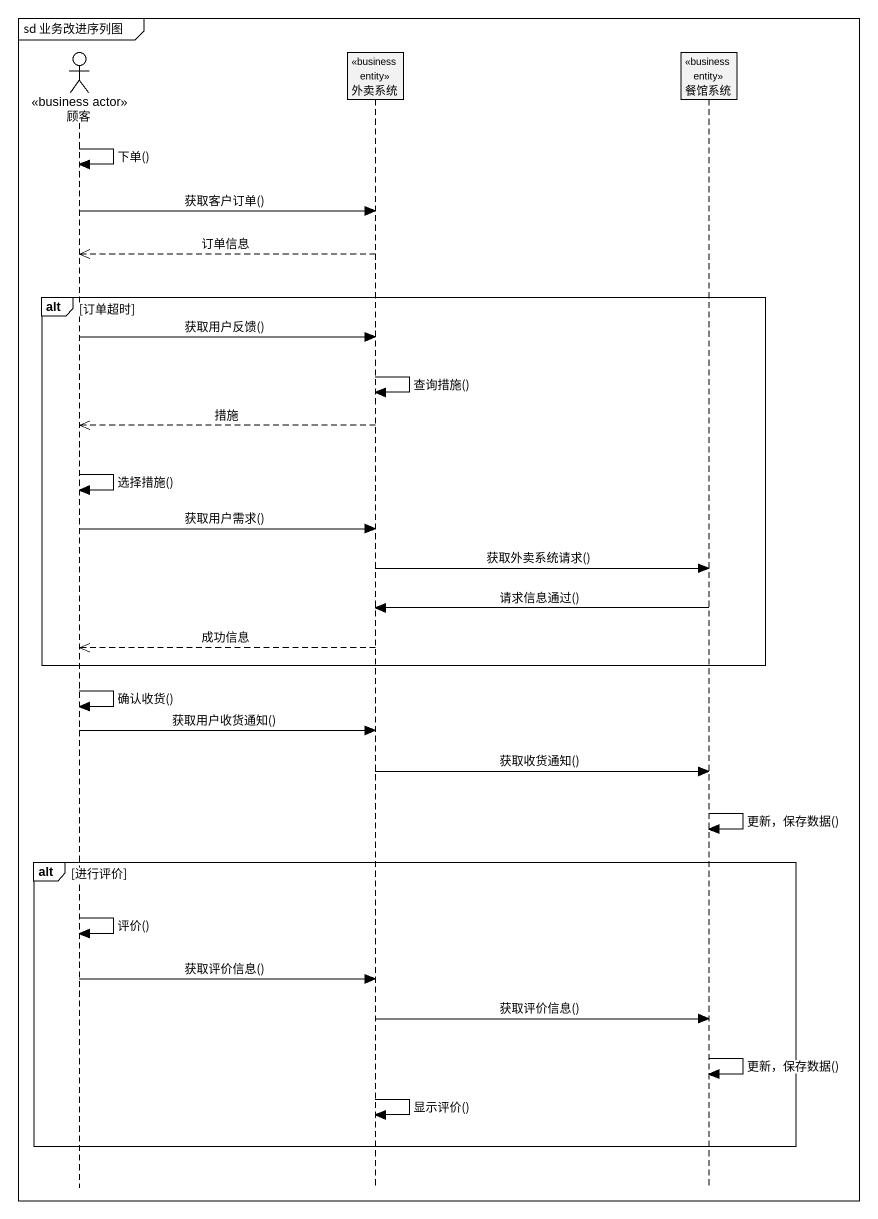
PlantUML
@startuml
mainframe sd 业务改进序列图
hide footbox
actor 顾客 <<business actor>>
participant 外卖系统 <<business entity>>
participant 餐馆系统 <<business entity>>

顾客 -> 顾客 : 下单()
顾客 -> 外卖系统 : 获取客户订单()
外卖系统 -->> 顾客 : 订单信息
alt 订单超时
  顾客 -> 外卖系统 : 获取用户反馈()
  外卖系统 -> 外卖系统 : 查询措施()
  外卖系统 -->> 顾客 : 措施
  顾客 -> 顾客 : 选择措施()
  顾客 -> 外卖系统 : 获取用户需求()
  外卖系统 -> 餐馆系统 : 获取外卖系统请求()
  餐馆系统 -> 外卖系统 : 请求信息通过()
  外卖系统 -->> 顾客 : 成功信息
end
顾客 -> 顾客 : 确认收货()
顾客 -> 外卖系统 : 获取用户收货通知()
外卖系统 -> 餐馆系统 : 获取收货通知()
餐馆系统 -> 餐馆系统 : 更新，保存数据()
alt 进行评价
  顾客 -> 顾客 : 评价()
  顾客 -> 外卖系统 : 获取评价信息()
  外卖系统 -> 餐馆系统 : 获取评价信息()
  餐馆系统 -> 餐馆系统 : 更新，保存数据()
  外卖系统 -> 外卖系统 : 显示评价()
end
@enduml
